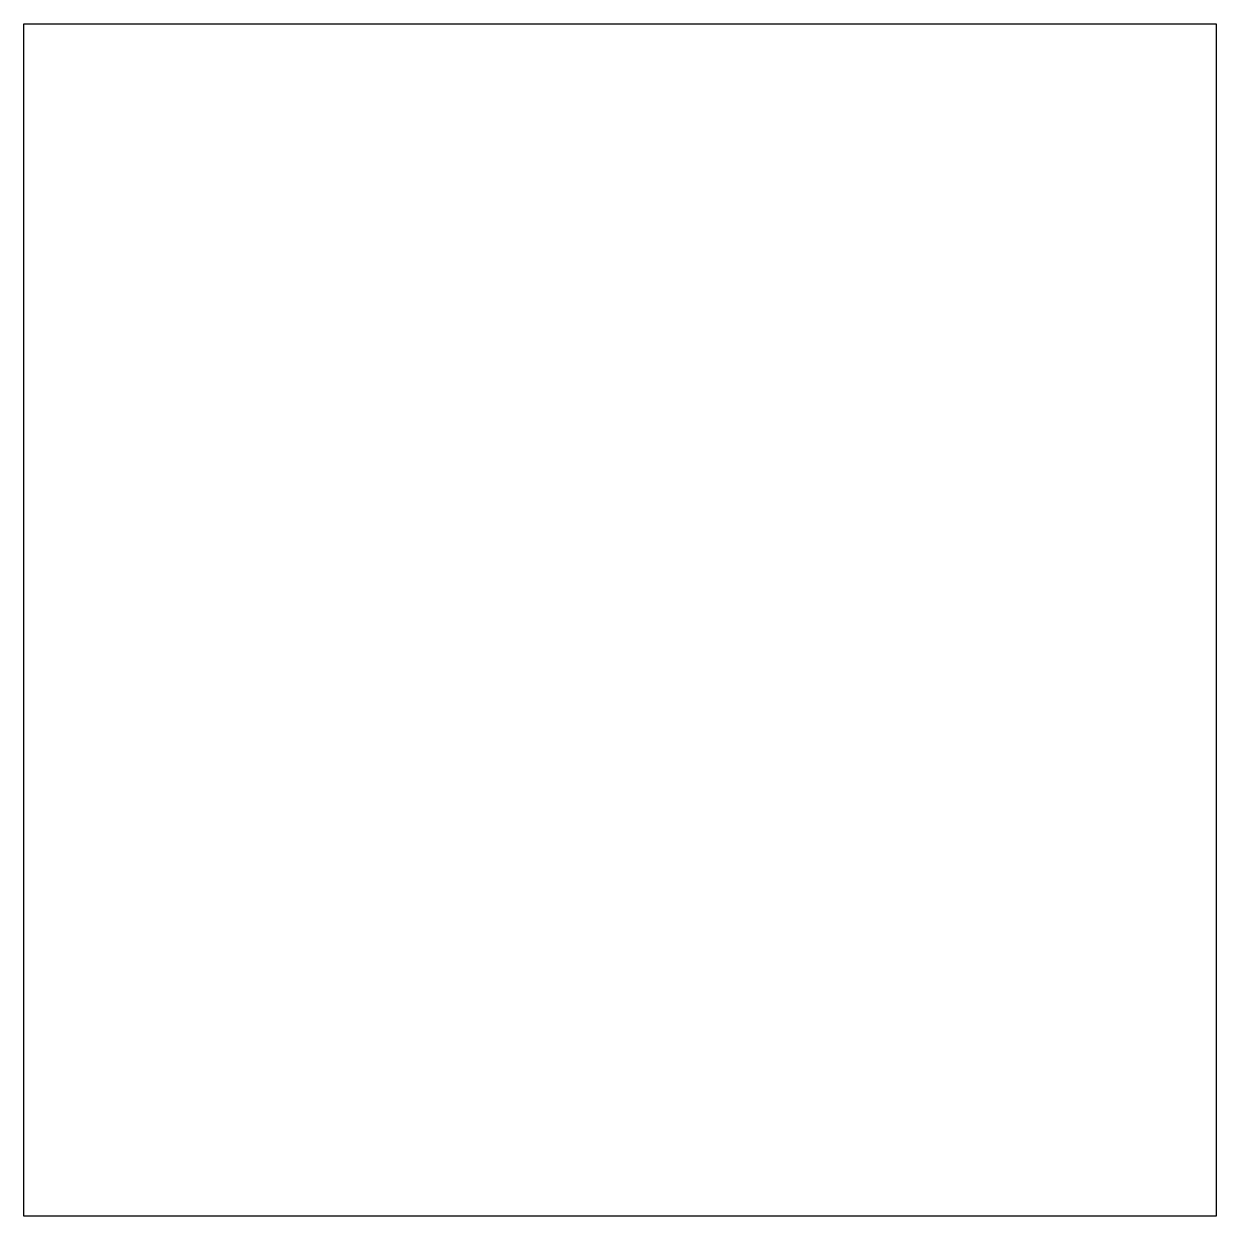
# Model space of a CAD drawing. Extents: x 0.1 to 100, y 197 to 296.9.
import ezdxf

# ---------------------------------------------------------------- set-up
doc = ezdxf.new("R2010")
doc.units = 0
doc.layers.add('Слой_1', color=7, linetype='CONTINUOUS')

msp = doc.modelspace()

# ---------------------------------------------------------------- linework, layer by layer
at = {"layer": 'Слой_1', "color": 7}
msp.add_lwpolyline([(0.05, 296.95), (99.950002, 296.95), (99.950002, 197.049998), (0.05, 197.049998)], close=True, dxfattribs=at)

doc.saveas('drawing.dxf')
